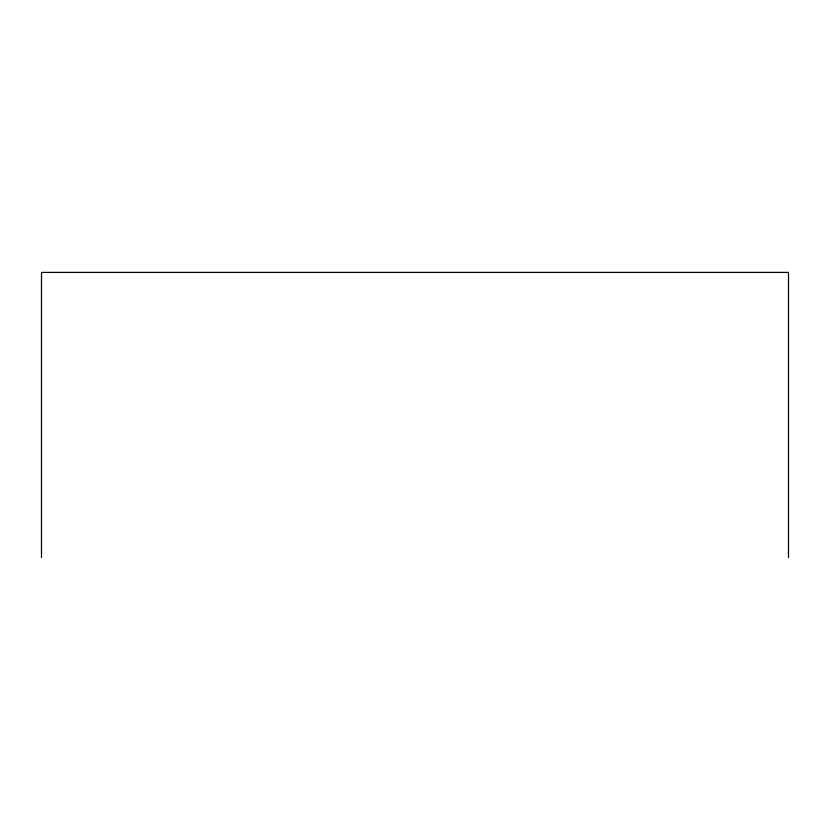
<?xml version="1.0" encoding="UTF-8"?>
<svg xmlns="http://www.w3.org/2000/svg" width="830" height="830" viewBox="0 0 830 830"><rect width="100%" height="100%" fill="white"/><g stroke="black" fill="none" stroke-linecap="round" stroke-linejoin="round"><path stroke-width="1.25" d="M788.5 557.594L788.5 272.406L41.5 272.406L41.5 557.594"/></g></svg>
